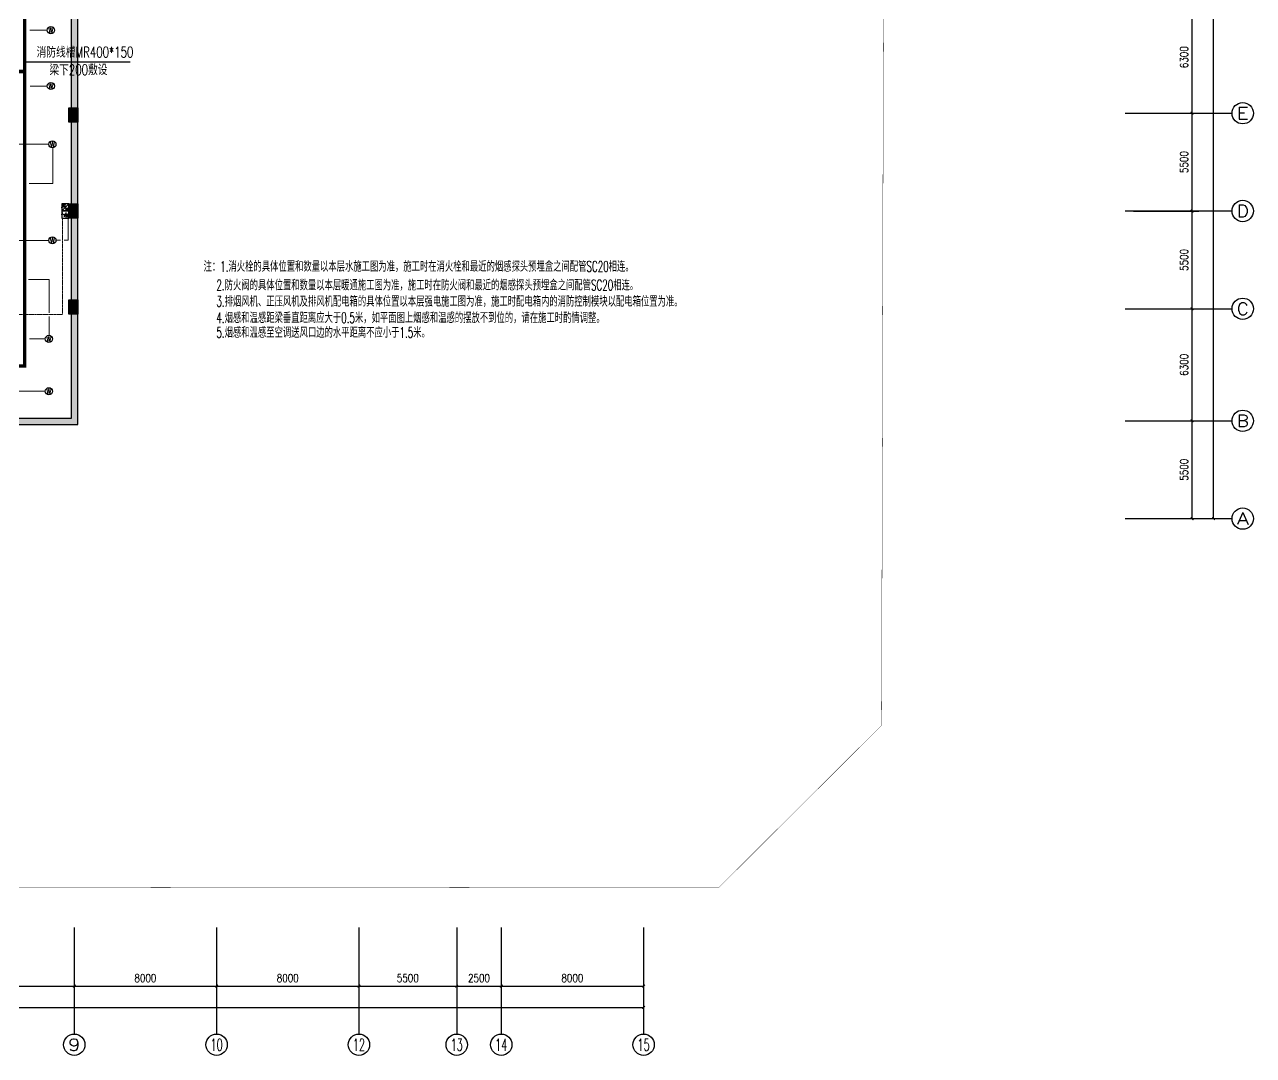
# Model space of a CAD drawing. Extents: x -1348811 to 123514, y -640545 to 749356.
# Drawn here: x -532860 to -463787, y -257781 to -199809 of the extents above; entities that cross this region are included whole.
import ezdxf
from ezdxf.enums import TextEntityAlignment as Align

# ---------------------------------------------------------------- set-up
doc = ezdxf.new("R2010")
doc.units = 0
doc.header["$LTSCALE"] = 10
doc.header["$MEASUREMENT"] = 0
for name, pattern in [('ACAD_ISO11W100', [33.5, 12, -3, 12, -3, 0.5, -3]), ('DASHDOT', [25.4, 12.7, -6.35, 0, -6.35]), ('DASHED', [0.75, 0.5, -0.25]), ('常规', [20, 10, 0, 10])]:
    doc.linetypes.add(name, pattern=pattern)
doc.layers.get('0').update_dxf_attribs({"linetype": 'CONTINUOUS'})
doc.layers.get('Defpoints').update_dxf_attribs({"linetype": 'CONTINUOUS'})
for name, color, linetype in [('AXIS', 3, 'CONTINUOUS'), ('AXIS_TEXT', 7, 'CONTINUOUS'), ('COLU', 1, 'CONTINUOUS'), ('COLU_HATCH', 252, 'CONTINUOUS'), ('jlq', 1, 'CONTINUOUS'), ('PUB_HATCH', 9, 'CONTINUOUS'), ('RD-equip', 3, 'CONTINUOUS'), ('RD-Text', 4, 'CONTINUOUS'), ('控制线', 5, 'CONTINUOUS')]:
    doc.layers.add(name, color=color, linetype=linetype)
doc.layers.add('RD-Line', color=2, linetype='常规', lineweight=0)
doc.styles.add('_TCH_AXIS', font='COMPLEX', dxfattribs={"bigfont": 'GBCBIG'})
doc.styles.add('COMPLEX', font='COMPLEX')
doc.styles.add('DIM_FONT', font='SIMPLEX', dxfattribs={"width": 0.8, "bigfont": 'HZTXT'})
doc.styles.add('FS1', font='txt4.shx', dxfattribs={"width": 0.8, "bigfont": 'fstxt.shx'})
doc.styles.add('FS2', font='tjromans.shx', dxfattribs={"width": 0.8, "bigfont": 'tjhztxt.shx'})
doc.styles.get("Standard").update_dxf_attribs({"font": 'GBENOR', "bigfont": 'GBCBIG'})
doc.dimstyles.new('DIMN150', dxfattribs={"dimscale": 1.5, "dimtxt": 300, "dimasz": 100, "dimexe": 250, "dimexo": 300, "dimgap": 150, "dimtad": 1, "dimdec": 0, "dimzin": 0, "dimdsep": 46, "dimtxsty": 'DIM_FONT', "dimblk": 'ARCHTICK', "dimcen": 0.09, "dimclrt": 7, "dimazin": 2, "dimtfac": 1, "dimtdec": 0, "dimtix": 1, "dimtmove": 2, "dimatfit": 3, "dimfxl": 0, "dimtolj": 1, "dimtzin": 0, "dimarcsym": 0})

# ---------------------------------------------------------------- blocks, each defined once
blk = doc.blocks.new('zw')
at = {"layer": 'COLU_HATCH'}
for points in [[(63900, -165933), (64400, -165933), (64400, -166733), (63900, -166733)], [(63900, -171333), (64400, -171333), (64400, -172133), (63900, -172133)], [(63900, -176733), (64400, -176733), (64400, -177533), (63900, -177533)]]:
    blk.add_hatch(color=256, dxfattribs=at).paths.add_polyline_path(points)
at = {"layer": 'COLU'}
for points in [[(63900, -165933), (64400, -165933), (64400, -166733), (63900, -166733)], [(63900, -171333), (64400, -171333), (64400, -172133), (63900, -172133)], [(63900, -176733), (64400, -176733), (64400, -177533), (63900, -177533)]]:
    blk.add_lwpolyline(points, close=True, dxfattribs=at)
blk = doc.blocks.new('jlqq')
at = {"layer": 'PUB_HATCH'}
blk.add_hatch(color=256, dxfattribs=at).paths.add_polyline_path([(65555, -166648), (92005, -166648), (92213, -166298), (65205, -166298), (65205, -190598), (57205, -190598), (57205, -203068), (57555, -203068), (57555, -190948), (65555, -190948)])
at = {"layer": 'jlq'}
for p, q in [((65205, -190598), (65205, -166298)), ((65555, -190948), (65555, -166648)), ((57205, -190598), (65205, -190598)), ((57555, -190948), (65555, -190948))]:
    blk.add_line(p, q, dxfattribs=at)
blk = doc.blocks.new('_AXISO')
blk.add_circle((0, 0), 0.5)
at = {"layer": 'AXIS_TEXT', "style": 'COMPLEX', "width": 1.041667}
blk.add_attdef('A', text='', height=0.56, dxfattribs=at).set_placement((-0.25, -0.28), (0.25, -0.28), align=Align.FIT)
blk = doc.blocks.new('_ArchTick')
at = {"color": 0, "linetype": 'ByBlock', "const_width": 0.4}
blk.add_lwpolyline([(-0.5, -0.5), (0.5, 0.5)], dxfattribs=at)
blk = doc.blocks.new('*D1903')
at = {"layer": 'AXIS', "color": 0, "lineweight": -2}
for p, q in [((-594068, -250581), (-594068, -255456)), ((-498068, -250581), (-498068, -255456)), ((-594068, -255081), (-498068, -255081))]:
    blk.add_line(p, q, dxfattribs=at)
at = {"layer": 'Defpoints', "color": 0}
for p in [(-594068, -250131), (-498068, -250131), (-498068, -255081)]:
    blk.add_point(p, dxfattribs=at)
at = {"layer": 'AXIS', "color": 0, "lineweight": -2, "xscale": 150, "yscale": 150, "zscale": 150, "rotation": 180}
blk.add_blockref('_ArchTick', (-594068, -255081), dxfattribs=at)
at = {"layer": 'AXIS', "color": 0, "lineweight": -2, "xscale": 150, "yscale": 150, "zscale": 150}
blk.add_blockref('_ArchTick', (-498068, -255081), dxfattribs=at)
at = {"layer": 'AXIS', "color": 7, "insert": (-546068, -254631), "char_height": 450, "attachment_point": 5, "style": 'DIM_FONT'}
blk.add_mtext('\\A1;96000', dxfattribs=at)
blk = doc.blocks.new('*D1911')
at = {"layer": 'AXIS', "color": 0, "lineweight": -2}
for p, q in [((-538068, -250581), (-538068, -254256)), ((-530068, -250581), (-530068, -254256)), ((-538068, -253881), (-530068, -253881))]:
    blk.add_line(p, q, dxfattribs=at)
at = {"layer": 'Defpoints', "color": 0}
for p in [(-538068, -250131), (-530068, -250131), (-530068, -253881)]:
    blk.add_point(p, dxfattribs=at)
at = {"layer": 'AXIS', "color": 0, "lineweight": -2, "xscale": 150, "yscale": 150, "zscale": 150, "rotation": 180}
blk.add_blockref('_ArchTick', (-538068, -253881), dxfattribs=at)
at = {"layer": 'AXIS', "color": 0, "lineweight": -2, "xscale": 150, "yscale": 150, "zscale": 150}
blk.add_blockref('_ArchTick', (-530068, -253881), dxfattribs=at)
at = {"layer": 'AXIS', "color": 7, "insert": (-534068, -253431), "char_height": 450, "attachment_point": 5, "style": 'DIM_FONT'}
blk.add_mtext('\\A1;8000', dxfattribs=at)
blk = doc.blocks.new('*D1912')
at = {"layer": 'AXIS', "color": 0, "lineweight": -2}
for p, q in [((-530068, -250581), (-530068, -254256)), ((-522068, -250581), (-522068, -254256)), ((-530068, -253881), (-522068, -253881))]:
    blk.add_line(p, q, dxfattribs=at)
at = {"layer": 'Defpoints', "color": 0}
for p in [(-530068, -250131), (-522068, -250131), (-522068, -253881)]:
    blk.add_point(p, dxfattribs=at)
at = {"layer": 'AXIS', "color": 0, "lineweight": -2, "xscale": 150, "yscale": 150, "zscale": 150, "rotation": 180}
blk.add_blockref('_ArchTick', (-530068, -253881), dxfattribs=at)
at = {"layer": 'AXIS', "color": 0, "lineweight": -2, "xscale": 150, "yscale": 150, "zscale": 150}
blk.add_blockref('_ArchTick', (-522068, -253881), dxfattribs=at)
at = {"layer": 'AXIS', "color": 7, "insert": (-526068, -253431), "char_height": 450, "attachment_point": 5, "style": 'DIM_FONT'}
blk.add_mtext('\\A1;8000', dxfattribs=at)
blk = doc.blocks.new('*D1913')
at = {"layer": 'AXIS', "color": 0, "lineweight": -2}
for p, q in [((-522068, -250581), (-522068, -254256)), ((-514068, -250581), (-514068, -254256)), ((-522068, -253881), (-514068, -253881))]:
    blk.add_line(p, q, dxfattribs=at)
at = {"layer": 'Defpoints', "color": 0}
for p in [(-522068, -250131), (-514068, -250131), (-514068, -253881)]:
    blk.add_point(p, dxfattribs=at)
at = {"layer": 'AXIS', "color": 0, "lineweight": -2, "xscale": 150, "yscale": 150, "zscale": 150, "rotation": 180}
blk.add_blockref('_ArchTick', (-522068, -253881), dxfattribs=at)
at = {"layer": 'AXIS', "color": 0, "lineweight": -2, "xscale": 150, "yscale": 150, "zscale": 150}
blk.add_blockref('_ArchTick', (-514068, -253881), dxfattribs=at)
at = {"layer": 'AXIS', "color": 7, "insert": (-518068, -253431), "char_height": 450, "attachment_point": 5, "style": 'DIM_FONT'}
blk.add_mtext('\\A1;8000', dxfattribs=at)
blk = doc.blocks.new('*D1959')
at = {"layer": 'AXIS', "color": 0, "lineweight": -2}
for p, q in [((-514068, -250581), (-514068, -254256)), ((-508568, -250581), (-508568, -254256)), ((-514068, -253881), (-508568, -253881))]:
    blk.add_line(p, q, dxfattribs=at)
at = {"layer": 'Defpoints', "color": 0}
for p in [(-514068, -250131), (-508568, -250131), (-508568, -253881)]:
    blk.add_point(p, dxfattribs=at)
at = {"layer": 'AXIS', "color": 0, "lineweight": -2, "xscale": 150, "yscale": 150, "zscale": 150, "rotation": 180}
blk.add_blockref('_ArchTick', (-514068, -253881), dxfattribs=at)
at = {"layer": 'AXIS', "color": 0, "lineweight": -2, "xscale": 150, "yscale": 150, "zscale": 150}
blk.add_blockref('_ArchTick', (-508568, -253881), dxfattribs=at)
at = {"layer": 'AXIS', "color": 7, "insert": (-511318, -253431), "char_height": 450, "attachment_point": 5, "style": 'DIM_FONT'}
blk.add_mtext('\\A1;5500', dxfattribs=at)
blk = doc.blocks.new('*D1960')
at = {"layer": 'AXIS', "color": 0, "lineweight": -2}
for p, q in [((-508568, -250581), (-508568, -254256)), ((-506068, -250581), (-506068, -254256)), ((-508568, -253881), (-506068, -253881))]:
    blk.add_line(p, q, dxfattribs=at)
at = {"layer": 'Defpoints', "color": 0}
for p in [(-508568, -250131), (-506068, -250131), (-506068, -253881)]:
    blk.add_point(p, dxfattribs=at)
at = {"layer": 'AXIS', "color": 0, "lineweight": -2, "xscale": 150, "yscale": 150, "zscale": 150, "rotation": 180}
blk.add_blockref('_ArchTick', (-508568, -253881), dxfattribs=at)
at = {"layer": 'AXIS', "color": 0, "lineweight": -2, "xscale": 150, "yscale": 150, "zscale": 150}
blk.add_blockref('_ArchTick', (-506068, -253881), dxfattribs=at)
at = {"layer": 'AXIS', "color": 7, "insert": (-507318, -253431), "char_height": 450, "attachment_point": 5, "style": 'DIM_FONT'}
blk.add_mtext('\\A1;2500', dxfattribs=at)
blk = doc.blocks.new('*D1961')
at = {"layer": 'AXIS', "color": 0, "lineweight": -2}
for p, q in [((-506068, -250581), (-506068, -254256)), ((-498068, -250581), (-498068, -254256)), ((-506068, -253881), (-498068, -253881))]:
    blk.add_line(p, q, dxfattribs=at)
at = {"layer": 'Defpoints', "color": 0}
for p in [(-506068, -250131), (-498068, -250131), (-498068, -253881)]:
    blk.add_point(p, dxfattribs=at)
at = {"layer": 'AXIS', "color": 0, "lineweight": -2, "xscale": 150, "yscale": 150, "zscale": 150, "rotation": 180}
blk.add_blockref('_ArchTick', (-506068, -253881), dxfattribs=at)
at = {"layer": 'AXIS', "color": 0, "lineweight": -2, "xscale": 150, "yscale": 150, "zscale": 150}
blk.add_blockref('_ArchTick', (-498068, -253881), dxfattribs=at)
at = {"layer": 'AXIS', "color": 7, "insert": (-502068, -253431), "char_height": 450, "attachment_point": 5, "style": 'DIM_FONT'}
blk.add_mtext('\\A1;8000', dxfattribs=at)
blk = doc.blocks.new('*D1962')
at = {"layer": 'AXIS', "color": 0, "lineweight": -2}
for p, q in [((-470537, -16259), (-465662, -16259)), ((-466037, -227593), (-466037, -16259)), ((-470537, -227593), (-465662, -227593))]:
    blk.add_line(p, q, dxfattribs=at)
at = {"layer": 'Defpoints', "color": 0}
for p in [(-470987, -16259), (-466037, -16259), (-470987, -227593)]:
    blk.add_point(p, dxfattribs=at)
at = {"layer": 'AXIS', "color": 0, "lineweight": -2, "xscale": 150, "yscale": 150, "zscale": 150}
for p, rotation in [((-466037, -16259), 90), ((-466037, -227593), 270)]:
    blk.add_blockref('_ArchTick', p, dxfattribs=dict(at, rotation=rotation))
at = {"layer": 'AXIS', "color": 7, "insert": (-466487, -121926), "char_height": 450, "attachment_point": 5, "rotation": 90, "style": 'DIM_FONT'}
blk.add_mtext('\\A1;211333', dxfattribs=at)
blk = doc.blocks.new('*D1963')
at = {"layer": 'AXIS', "color": 0, "lineweight": -2}
for p, q in [((-470537, -222093), (-466862, -222093)), ((-467237, -227593), (-467237, -222093)), ((-470537, -227593), (-466862, -227593))]:
    blk.add_line(p, q, dxfattribs=at)
at = {"layer": 'Defpoints', "color": 0}
for p in [(-470987, -222093), (-467237, -222093), (-470987, -227593)]:
    blk.add_point(p, dxfattribs=at)
at = {"layer": 'AXIS', "color": 0, "lineweight": -2, "xscale": 150, "yscale": 150, "zscale": 150}
for p, rotation in [((-467237, -222093), 90), ((-467237, -227593), 270)]:
    blk.add_blockref('_ArchTick', p, dxfattribs=dict(at, rotation=rotation))
at = {"layer": 'AXIS', "color": 7, "insert": (-467687, -224843), "char_height": 450, "attachment_point": 5, "rotation": 90, "style": 'DIM_FONT'}
blk.add_mtext('\\A1;5500', dxfattribs=at)
blk = doc.blocks.new('*D1964')
at = {"layer": 'AXIS', "color": 0, "lineweight": -2}
for p, q in [((-470537, -215793), (-466862, -215793)), ((-467237, -222093), (-467237, -215793)), ((-470537, -222093), (-466862, -222093))]:
    blk.add_line(p, q, dxfattribs=at)
at = {"layer": 'Defpoints', "color": 0}
for p in [(-470987, -215793), (-467237, -215793), (-470987, -222093)]:
    blk.add_point(p, dxfattribs=at)
at = {"layer": 'AXIS', "color": 0, "lineweight": -2, "xscale": 150, "yscale": 150, "zscale": 150}
for p, rotation in [((-467237, -215793), 90), ((-467237, -222093), 270)]:
    blk.add_blockref('_ArchTick', p, dxfattribs=dict(at, rotation=rotation))
at = {"layer": 'AXIS', "color": 7, "insert": (-467687, -218943), "char_height": 450, "attachment_point": 5, "rotation": 90, "style": 'DIM_FONT'}
blk.add_mtext('\\A1;6300', dxfattribs=at)
blk = doc.blocks.new('*D1965')
at = {"layer": 'AXIS', "color": 0, "lineweight": -2}
for p, q in [((-470537, -210293), (-466862, -210293)), ((-467237, -215793), (-467237, -210293)), ((-470537, -215793), (-466862, -215793))]:
    blk.add_line(p, q, dxfattribs=at)
at = {"layer": 'Defpoints', "color": 0}
for p in [(-470987, -210293), (-467237, -210293), (-470987, -215793)]:
    blk.add_point(p, dxfattribs=at)
at = {"layer": 'AXIS', "color": 0, "lineweight": -2, "xscale": 150, "yscale": 150, "zscale": 150}
for p, rotation in [((-467237, -210293), 90), ((-467237, -215793), 270)]:
    blk.add_blockref('_ArchTick', p, dxfattribs=dict(at, rotation=rotation))
at = {"layer": 'AXIS', "color": 7, "insert": (-467687, -213043), "char_height": 450, "attachment_point": 5, "rotation": 90, "style": 'DIM_FONT'}
blk.add_mtext('\\A1;5500', dxfattribs=at)
blk = doc.blocks.new('*D1966')
at = {"layer": 'AXIS', "color": 0, "lineweight": -2}
for p, q in [((-470537, -204793), (-466862, -204793)), ((-467237, -210293), (-467237, -204793)), ((-470537, -210293), (-466862, -210293))]:
    blk.add_line(p, q, dxfattribs=at)
at = {"layer": 'Defpoints', "color": 0}
for p in [(-470987, -204793), (-467237, -204793), (-470987, -210293)]:
    blk.add_point(p, dxfattribs=at)
at = {"layer": 'AXIS', "color": 0, "lineweight": -2, "xscale": 150, "yscale": 150, "zscale": 150}
for p, rotation in [((-467237, -204793), 90), ((-467237, -210293), 270)]:
    blk.add_blockref('_ArchTick', p, dxfattribs=dict(at, rotation=rotation))
at = {"layer": 'AXIS', "color": 7, "insert": (-467687, -207543), "char_height": 450, "attachment_point": 5, "rotation": 90, "style": 'DIM_FONT'}
blk.add_mtext('\\A1;5500', dxfattribs=at)
blk = doc.blocks.new('*D1967')
at = {"layer": 'AXIS', "color": 0, "lineweight": -2}
for p, q in [((-470537, -198493), (-466862, -198493)), ((-467237, -204793), (-467237, -198493)), ((-470537, -204793), (-466862, -204793))]:
    blk.add_line(p, q, dxfattribs=at)
at = {"layer": 'Defpoints', "color": 0}
for p in [(-470987, -198493), (-467237, -198493), (-470987, -204793)]:
    blk.add_point(p, dxfattribs=at)
at = {"layer": 'AXIS', "color": 0, "lineweight": -2, "xscale": 150, "yscale": 150, "zscale": 150}
for p, rotation in [((-467237, -198493), 90), ((-467237, -204793), 270)]:
    blk.add_blockref('_ArchTick', p, dxfattribs=dict(at, rotation=rotation))
at = {"layer": 'AXIS', "color": 7, "insert": (-467687, -201643), "char_height": 450, "attachment_point": 5, "rotation": 90, "style": 'DIM_FONT'}
blk.add_mtext('\\A1;6300', dxfattribs=at)
blk = doc.blocks.new('WG')
at = {"layer": 'RD-equip'}
blk.add_circle((0, 0), 200, dxfattribs=at)
at = {"layer": 'RD-equip', "color": 4, "style": 'FS1', "width": 0.8}
blk.add_attdef('消防', text='', height=360, dxfattribs=at).set_placement((0, 0), align=Align.MIDDLE)
blk = doc.blocks.new('WWWW')
at = {"layer": 'RD-equip'}
blk.add_blockref('WG', (0, 0), dxfattribs=at).add_auto_attribs({'消防': 'W'})
blk = doc.blocks.new('$equip$00001636')
for p, q in [((0.5, 0), (-0.5, 0)), ((0.5, 0), (-0.5, -1)), ((-0.5, 0), (-0.5, -1)), ((0.5, -1), (0.5, 0)), ((-0.5, -1), (0.5, -1)), ((-0.42, -0.13, 0), (-0.42, -0.43, 0)), ((-0.27, -0.13, 0), (-0.42, -0.13, 0)), ((-0.42, -0.43, 0), (-0.27, -0.43, 0)), ((-0.27, -0.18, 0), (-0.07, -0.08, 0)), ((-0.27, -0.43, 0), (-0.27, -0.13, 0)), ((-0.07, -0.48, 0), (-0.27, -0.38, 0)), ((-0.07, -0.08, 0), (-0.07, -0.48, 0)), ((0.11, -0.6), (0.34, -0.84)), ((0.11, -0.84), (0.34, -0.6))]:
    blk.add_line(p, q)
blk.add_circle((0.22, -0.72), 0.169)
for p in [(0, 0), (-0.5, -0.5), (0, -1), (0.5, -0.5)]:
    blk.add_point(p)
at = {"flags": 9}
blk.add_attdef('A', (0, 0), '', height=0.00002, dxfattribs=at)
blk.add_attdef('B', text='', height=0.4, dxfattribs=at).set_placement((0.88, -0.7), align=Align.MIDDLE_CENTER)
blk = doc.blocks.new('$equip$00001630')
for p, q in [((-0.5, 0), (-0.5, -1)), ((0.5, 0), (-0.5, 0)), ((0.5, -1), (0.5, 0)), ((-0.5, -1), (0.5, -1)), ((-0.17, -0.5), (-0.17, -0.85))]:
    blk.add_line(p, q)
for radius in [0.226, 0.113]:
    blk.add_circle((0.23, -0.64), radius)
blk.add_arc((-0.17, -0.2), 0.3, 180, 0)
for p in [(0, 0), (-0.5, -0.5), (0, -1), (0.5, -0.5)]:
    blk.add_point(p)
at = {"flags": 9}
blk.add_attdef('A', (0, 0), '', height=0.00002, dxfattribs=at)
blk.add_attdef('B', text='', height=0.4, dxfattribs=at).set_placement((0.88, -0.7), align=Align.MIDDLE_CENTER)

msp = doc.modelspace()

# ---------------------------------------------------------------- linework, layer by layer
at = {"layer": 'AXIS'}
for p, q in [((-470986.8, -204792.9), (-464986.8, -204792.9)), ((-470986.8, -210292.9), (-464986.8, -210292.9)), ((-470986.8, -215792.9), (-464986.8, -215792.9)), ((-470986.8, -222092.9), (-464986.8, -222092.9)), ((-470986.8, -227592.9), (-464986.8, -227592.9)), ((-530067.7, -250580.5), (-530067.7, -256580.5)), ((-522067.7, -250580.5), (-522067.7, -256580.5)), ((-514067.7, -250580.5), (-514067.7, -256580.5)), ((-508567.7, -250580.5), (-508567.7, -256580.5)), ((-506067.7, -250580.5), (-506067.7, -256580.5)), ((-498067.7, -250580.5), (-498067.7, -256580.5))]:
    msp.add_line(p, q, dxfattribs=at)
at = {"layer": 'RD-Line'}
for p, q in [((-532570.4, -200124.5), (-531581.2, -200124.5)), ((-531581.2, -203264.2), (-532542.9, -203264.2)), ((-536528.1, -206543.2), (-531493.9, -206543.2)), ((-531262.6, -206740.8), (-531262.6, -208744.1)), ((-532605, -208744.1), (-531262.6, -208744.1)), ((-530418.9, -210688.4), (-530418.9, -211925.5)), ((-536528.1, -211943.2), (-531493.9, -211943.2)), ((-531094.7, -211925.5), (-530836.1, -211925.5)), ((-530636.1, -211925.5), (-530418.9, -211925.5)), ((-532634.3, -214138.5), (-531470.6, -214138.5)), ((-531470.6, -216020.6), (-531470.6, -214138.5)), ((-531470.6, -217285.6), (-531470.6, -216220.6)), ((-532586.6, -217484.2), (-531694.4, -217484.2)), ((-536528.1, -220430.7), (-531694.4, -220430.7))]:
    msp.add_line(p, q, dxfattribs=at)
at = {"layer": 'RD-Line', "color": 1, "linetype": 'ACAD_ISO11W100', "ltscale": 0.05}
for p in [(-530736.1, -210688.4), (-553667.7, -216120.6)]:
    msp.add_line(p, (-530736.1, -216120.6), dxfattribs=at)
at = {"layer": 'RD-Line', "linetype": 'DASHED', "ltscale": 0.8, "const_width": 200}
for points in [[(-593371.5, -237095.8), (-593371.5, -219010.5), (-532856, -219010.5), (-532856, -132177.4), (-527399, -132177.4), (-527399, -22477.7)], [(-532856, -202453.2), (-584505.2, -202453.2)]]:
    msp.add_lwpolyline(points, dxfattribs=at)
at = {"layer": 'RD-Text'}
msp.add_line((-532856, -201905.2), (-526918.5, -201905.2), dxfattribs=at)
at = {"layer": '控制线', "color": 1, "linetype": 'DASHDOT', "ltscale": 0.1, "const_width": 20}
msp.add_lwpolyline([(-596505.6, -14825.6), (-490113.6, 21088.3), (-484038.8, 16611.3), (-484686, -239220.3), (-493861.2, -248362.2), (-596766.1, -248247.3)], close=True, dxfattribs=at)

# ---------------------------------------------------------------- block references
at = {"layer": 'AXIS'}
ref = msp.add_blockref('_AXISO', (-464386.8, -204792.9), dxfattribs=dict(at, xscale=1200, yscale=1200, zscale=1200))
ref.add_attrib('A', 'E', dxfattribs={"layer": 'AXIS_TEXT', "height": 678.8, "style": '_TCH_AXIS', "width": 1.3125}).set_placement((-464726.3, -205132.3), (-464047.4, -205132.3), align=Align.FIT)
ref = msp.add_blockref('_AXISO', (-464386.8, -210292.9), dxfattribs=dict(at, xscale=1200, yscale=1200, zscale=1200))
ref.add_attrib('A', 'D', dxfattribs={"layer": 'AXIS_TEXT', "height": 678.8, "style": '_TCH_AXIS', "width": 1.235294}).set_placement((-464726.3, -210632.3), (-464047.4, -210632.3), align=Align.FIT)
ref = msp.add_blockref('_AXISO', (-464386.8, -215792.9), dxfattribs=dict(at, xscale=1200, yscale=1200, zscale=1200))
ref.add_attrib('A', 'C', dxfattribs={"layer": 'AXIS_TEXT', "height": 678.8, "style": '_TCH_AXIS', "width": 1.4}).set_placement((-464726.3, -216132.3), (-464047.4, -216132.3), align=Align.FIT)
ref = msp.add_blockref('_AXISO', (-464386.8, -222092.9), dxfattribs=dict(at, xscale=1200, yscale=1200, zscale=1200))
ref.add_attrib('A', 'B', dxfattribs={"layer": 'AXIS_TEXT', "height": 678.8, "style": '_TCH_AXIS', "width": 1.235294}).set_placement((-464726.3, -222432.3), (-464047.4, -222432.3), align=Align.FIT)
ref = msp.add_blockref('_AXISO', (-464386.8, -227592.9), dxfattribs=dict(at, xscale=1200, yscale=1200, zscale=1200))
ref.add_attrib('A', 'A', dxfattribs={"layer": 'AXIS_TEXT', "height": 678.8, "style": '_TCH_AXIS', "width": 1.166667}).set_placement((-464726.3, -227932.3), (-464047.4, -227932.3), align=Align.FIT)
ref = msp.add_blockref('_AXISO', (-530067.7, -257180.5), dxfattribs=dict(at, xscale=1200, yscale=1200, zscale=1200))
ref.add_attrib('A', '9', dxfattribs={"layer": 'AXIS_TEXT', "height": 678.8, "style": '_TCH_AXIS', "width": 1.5}).set_placement((-530407.1, -257519.9), (-529728.2, -257519.9), align=Align.FIT)
ref = msp.add_blockref('_AXISO', (-522067.7, -257180.5), dxfattribs=dict(at, xscale=1200, yscale=1200, zscale=1200))
ref.add_attrib('A', '10', dxfattribs={"layer": 'AXIS_TEXT', "height": 678.82, "style": '_TCH_AXIS', "width": 0.724138}).set_placement((-522407.1, -257519.9), (-521728.2, -257519.9), align=Align.FIT)
ref = msp.add_blockref('_AXISO', (-514067.7, -257180.5), dxfattribs=dict(at, xscale=1200, yscale=1200, zscale=1200))
ref.add_attrib('A', '12', dxfattribs={"layer": 'AXIS_TEXT', "height": 678.82, "style": '_TCH_AXIS', "width": 0.724138}).set_placement((-514407.1, -257519.9), (-513728.2, -257519.9), align=Align.FIT)
ref = msp.add_blockref('_AXISO', (-508567.7, -257180.5), dxfattribs=dict(at, xscale=1200, yscale=1200, zscale=1200))
ref.add_attrib('A', '13', dxfattribs={"layer": 'AXIS_TEXT', "height": 678.82, "style": '_TCH_AXIS', "width": 0.724138}).set_placement((-508907.1, -257519.9), (-508228.2, -257519.9), align=Align.FIT)
ref = msp.add_blockref('_AXISO', (-506067.7, -257180.5), dxfattribs=dict(at, xscale=1200, yscale=1200, zscale=1200))
ref.add_attrib('A', '14', dxfattribs={"layer": 'AXIS_TEXT', "height": 678.82, "style": '_TCH_AXIS', "width": 0.677419}).set_placement((-506407.1, -257519.9), (-505728.2, -257519.9), align=Align.FIT)
ref = msp.add_blockref('_AXISO', (-498067.7, -257180.5), dxfattribs=dict(at, xscale=1200, yscale=1200, zscale=1200))
ref.add_attrib('A', '15', dxfattribs={"layer": 'AXIS_TEXT', "height": 678.82, "style": '_TCH_AXIS', "width": 0.724138}).set_placement((-498407.1, -257519.9), (-497728.2, -257519.9), align=Align.FIT)
at = {"layer": 'COLU'}
msp.add_blockref('zw', (-594267.7, -38559.4), dxfattribs=at)
at = {"layer": 'jlq'}
msp.add_blockref('jlqq', (-595422.9, -31344.6), dxfattribs=at)
at = {"layer": 'RD-equip'}
for p in [(-531381.2, -200124.5), (-531381.2, -203264.2), (-531293.9, -206543.2), (-531293.9, -211943.2), (-531494.4, -217484.2), (-531494.4, -220430.7)]:
    msp.add_blockref('WWWW', p, dxfattribs=at)
at = {"layer": 'RD-equip', "xscale": 399.9743999999482, "yscale": 399.9743999999482}
for name, p, zscale in [('$equip$00001636', (-530567.6, -209888.4), 399.9744), ('$equip$00001630', (-530567.6, -210288.4), 399.9744000000001)]:
    msp.add_blockref(name, p, dxfattribs=dict(at, zscale=zscale))

# ---------------------------------------------------------------- texts
at = {"layer": 'RD-Text', "style": 'FS2', "width": 0.7}
for s, p in [('消防线槽MR400*150', (-532185, -201669.3)), ('梁下200敷设', (-531464, -202657.9))]:
    msp.add_text(s, height=600, rotation=0.161118, dxfattribs=at).set_placement(p)
at = {"layer": 'RD-Text', "style": 'FS1', "width": 0.6}
for s, p in [('注：1.消火栓的具体位置和数量以本层水施工图为准，施工时在消火栓和最近的烟感探头预埋盒之间配管SC20相连。', (-522799.6, -213709.8)), ('2.防火阀的具体位置和数量以本层暖通施工图为准，施工时在防火阀和最近的烟感探头预埋盒之间配管SC20相连。', (-522077.5, -214759.1)), ('3.排烟风机、正压风机及排风机配电箱的具体位置以本层强电施工图为准，施工时配电箱内的消防控制模块以配电箱位置为准。', (-522077.5, -215673.3)), ('4.烟感和温感距梁垂直距离应大于0.5米，如平面图上烟感和温感的摆放不到位的，请在施工时酌情调整。', (-522077.5, -216594.8)), ('5.烟感和温感至空调送风口边的水平距离不应小于1.5米。', (-522077.5, -217421.5))]:
    msp.add_text(s, height=600, dxfattribs=at).set_placement(p)

# ---------------------------------------------------------------- dimensions: what is measured, and where the dimension line sits
at = {"layer": 'AXIS'}
for p1, p2, distance, picture, middle in [((-470986.8408, -227592.8565), (-470986.8408, -16259.4328), -4950, '*D1962', (-466486.8408, -121926.1446)), ((-470986.8, -204792.9), (-470986.8, -198492.9), -3750, '*D1967', (-467686.8, -201642.9)), ((-470986.8, -210292.9), (-470986.8, -204792.9), -3750, '*D1966', (-467686.8, -207542.9)), ((-470986.8, -215792.9), (-470986.8, -210292.9), -3750, '*D1965', (-467686.8, -213042.9)), ((-470986.8, -222092.9), (-470986.8, -215792.9), -3750, '*D1964', (-467686.8, -218942.9)), ((-470986.8, -227592.9), (-470986.8, -222092.9), -3750, '*D1963', (-467686.8, -224842.9)), ((-594067.7, -250130.5), (-498067.7, -250130.5), -4950, '*D1903', (-546067.7, -254630.5)), ((-538067.7, -250130.5), (-530067.7, -250130.5), -3750, '*D1911', (-534067.7, -253430.5)), ((-530067.7, -250130.5), (-522067.7, -250130.5), -3750, '*D1912', (-526067.7, -253430.5)), ((-522067.7, -250130.5), (-514067.7, -250130.5), -3750, '*D1913', (-518067.7, -253430.5)), ((-514067.7, -250130.5), (-508567.7, -250130.5), -3750, '*D1959', (-511317.7, -253430.5)), ((-508567.7, -250130.5), (-506067.7, -250130.5), -3750, '*D1960', (-507317.7, -253430.5)), ((-506067.7, -250130.5), (-498067.7, -250130.5), -3750, '*D1961', (-502067.7, -253430.5))]:
    dim = msp.add_aligned_dim(p1=p1, p2=p2, distance=distance, dimstyle='DIMN150', dxfattribs=at)
    dim.commit()
    dim.dimension.update_dxf_attribs({"geometry": picture, "text_midpoint": middle})

doc.saveas('drawing.dxf')
